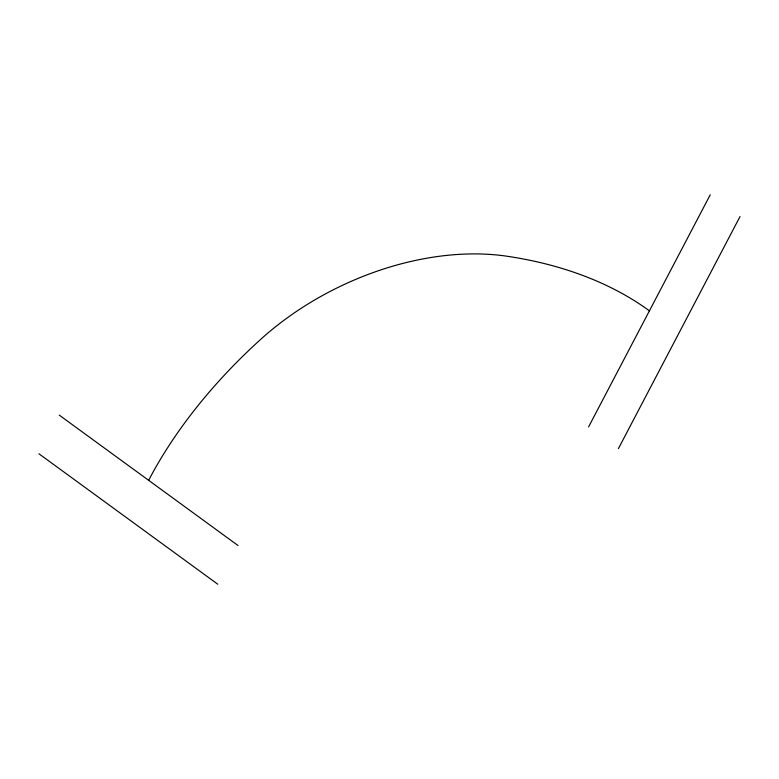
<?xml version="1.0" encoding="UTF-8"?>
<svg xmlns="http://www.w3.org/2000/svg" width="779" height="779" viewBox="0 0 779 779"><rect width="100%" height="100%" fill="white"/><g stroke="black" fill="none" stroke-linecap="round" stroke-linejoin="round"><path stroke-width="1.17" d="M588.593 426.902L710.244 194.779M618.399 448.636L740.05 216.513M59.223 415.1L238.043 545.534M38.95 453.787L217.769 584.221M148.633 480.322A477.654 307.666 -25.9 0 1 259.962 340.014A226.504 145.897 -25.9 0 1 507.372 256.281A477.654 307.666 -25.9 0 1 649.423 310.84"/></g></svg>
